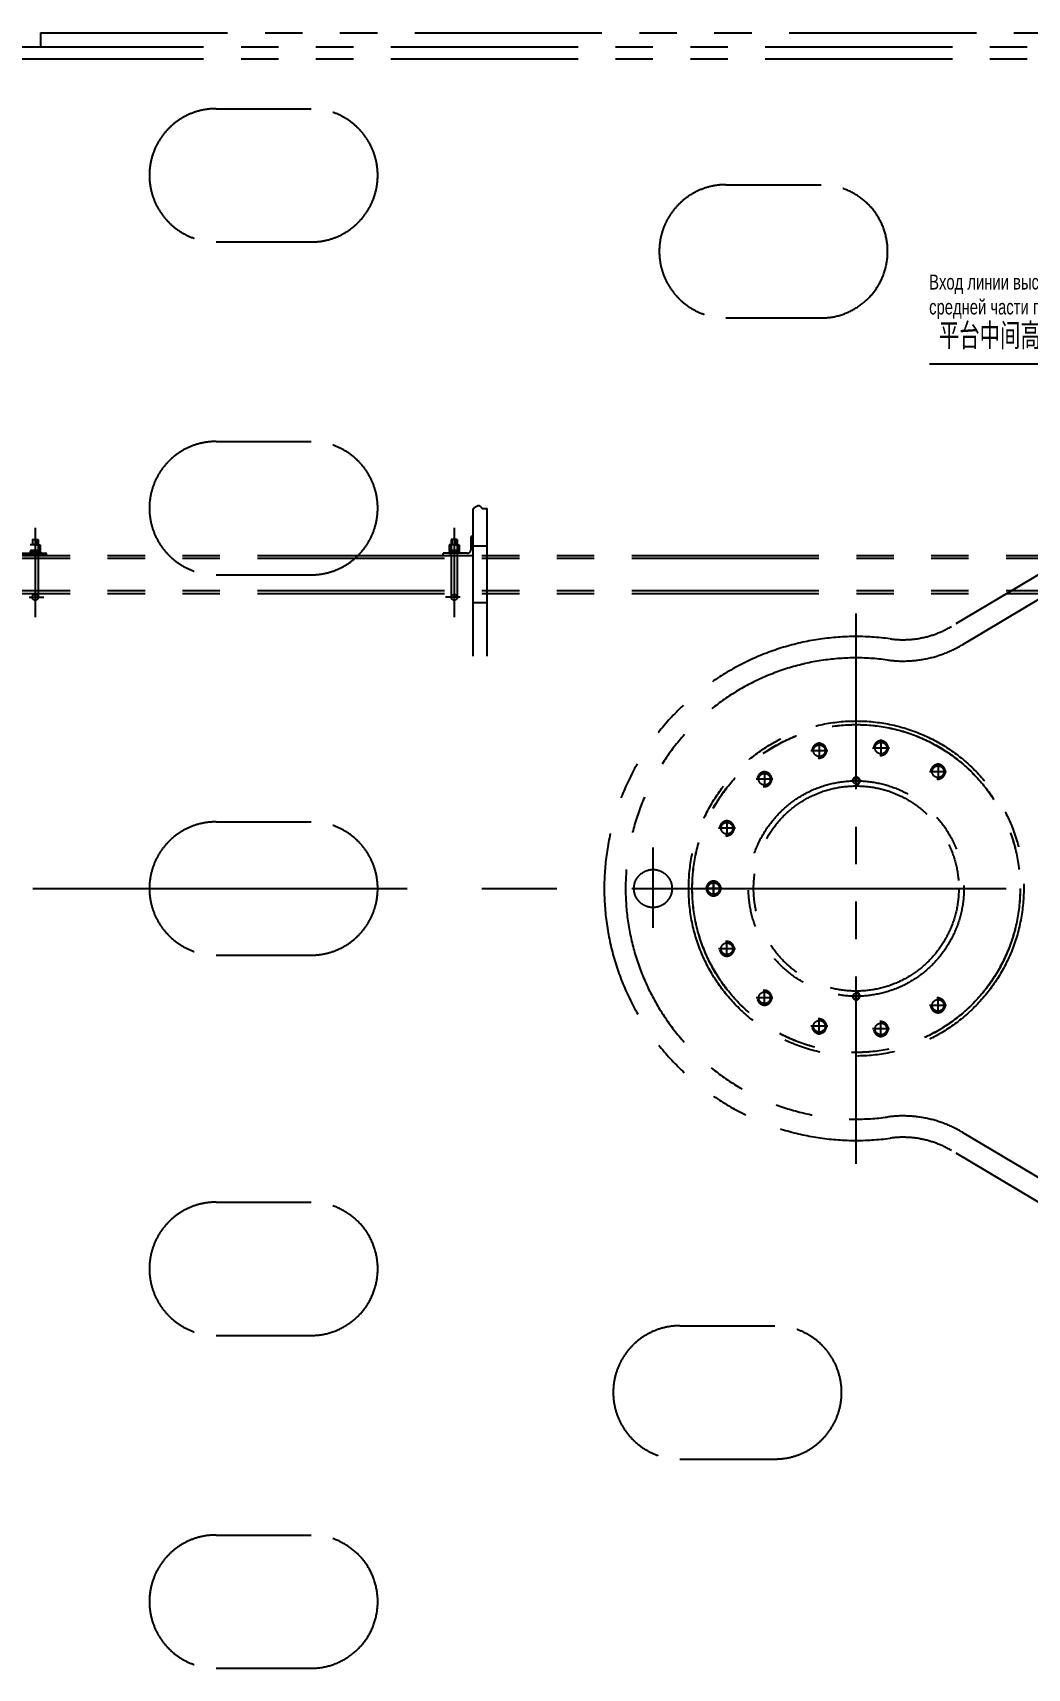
# Model space of a CAD drawing. Header units: millimetres. Extents: x 0 to 16800, y 0 to 11880.
# Drawn here: x 6129 to 8786, y 4105 to 8474 of the extents above; entities that cross this region are included whole.
import ezdxf

# ---------------------------------------------------------------- set-up
doc = ezdxf.new("R2010")
doc.units = ezdxf.units.MM
doc.header["$LTSCALE"] = 400
doc.linetypes.add('G', pattern=[2, 1.25, -0.25, 0.25, -0.25])
doc.linetypes.add('K', pattern=[2.5, 1.25, -0.25, 0.25, -0.25, 0.25, -0.25])
for name, color, linetype in [('01', 7, 'Continuous'), ('02', 1, 'Continuous'), ('05', 4, 'G'), ('07', 6, 'K'), ('08', 1, 'Continuous')]:
    doc.layers.add(name, color=color, linetype=linetype)
doc.styles.get("Standard").update_dxf_attribs({"font": 'isocp', "width": 0.707, "bigfont": 'intecad.shx'})
doc.dimstyles.new('INTE', dxfattribs={"dimscale": 40, "dimtxt": 3.5, "dimasz": 3, "dimexe": 3, "dimexo": 0, "dimgap": 1, "dimtad": 1, "dimdec": 1, "dimdsep": 46, "dimtxsty": 'Standard', "dimcen": 0, "dimclrd": 1, "dimclre": 1, "dimclrt": 3, "dimaunit": 1, "dimadec": 0, "dimazin": 0, "dimtfac": 1, "dimtdec": 1, "dimtmove": 0, "dimatfit": 0, "dimfxl": 1, "dimarcsym": 0})
doc.dimstyles.new('INTE$2', dxfattribs={"dimscale": 40, "dimtxt": 3.5, "dimasz": 3, "dimexe": 3, "dimexo": 0, "dimgap": 1, "dimtad": 1, "dimtih": 1, "dimtoh": 1, "dimdec": 1, "dimdsep": 46, "dimtxsty": 'Standard', "dimcen": 0, "dimclrd": 1, "dimclre": 1, "dimclrt": 3, "dimaunit": 1, "dimadec": 0, "dimazin": 0, "dimtfac": 1, "dimtdec": 1, "dimtmove": 0, "dimatfit": 0, "dimfxl": 1, "dimarcsym": 0})

# ---------------------------------------------------------------- blocks, each defined once
blk = doc.blocks.new('weqwewqeqwe')
at = {"layer": '07', "color": 6, "linetype": 'K'}
for p, q in [((32691.4, 17288.7), (37523.7, 17288.7)), ((32691.4, 17288.7), (32691.4, 17250.7)), ((32627.4, 17250.7), (37281.6, 17250.7)), ((32627.4, 17218.7), (37149.9, 17218.7)), ((33160.4, 17085.7), (33414.4, 17085.7)), ((34522.4, 16882.7), (34776.4, 16882.7)), ((33160.4, 16729.7), (33414.4, 16729.7)), ((34522.4, 16526.7), (34776.4, 16526.7)), ((33160.4, 16196.7), (33414.4, 16196.7)), ((33846.9, 15623.5), (33846.9, 16016.9)), ((33884.9, 15623.8), (33884.9, 16017.8)), ((32677.4, 15966.4), (32677.4, 15727.4)), ((33796.9, 15966.4), (33796.9, 15727.4)), ((35566.6, 15965.7), (35125.3, 15703)), ((32677.4, 15920.6), (32664, 15920.6)), ((32664, 15905.8), (32677.4, 15905.8)), ((32677.4, 15905.8), (32665.2, 15905.8)), ((32669.4, 15934.7), (32685.4, 15934.7)), ((32671.4, 15920.6), (32671.4, 15934.7)), ((32677.4, 15901.7), (32675, 15905.8)), ((32677.4, 15921.7), (32677.4, 15904.8)), ((32677.4, 15920.6), (32690.7, 15920.6)), ((32677.4, 15907.9), (32677.4, 15899.6)), ((32677.4, 15905.8), (32679.7, 15901.7)), ((32690.7, 15905.8), (32677.4, 15905.8)), ((32677.4, 15905.8), (32689.6, 15905.8)), ((32677.4, 15903.8), (32677.4, 15896.9)), ((32683.4, 15920.6), (32683.4, 15934.7)), ((32685.4, 15934.7), (32685.4, 15920.6)), ((32685.4, 15920.6), (32685.4, 15905.8)), ((32689.6, 15905.8), (32689.6, 15901.7)), ((32690.7, 15920.6), (32690.7, 15905.8)), ((33796.9, 15920.6), (33783.5, 15920.6)), ((33783.5, 15920.6), (33783.5, 15905.8)), ((33783.5, 15905.8), (33796.9, 15905.8)), ((33784.7, 15905.8), (33784.7, 15901.7)), ((33796.9, 15905.8), (33784.7, 15905.8)), ((33788.9, 15934.7), (33788.9, 15920.6)), ((33804.9, 15934.7), (33788.9, 15934.7)), ((33788.9, 15920.6), (33788.9, 15905.8)), ((33790.9, 15920.6), (33790.9, 15934.7)), ((33796.9, 15905.8), (33794.5, 15901.7)), ((33796.9, 15921.7), (33796.9, 15904.8)), ((33796.9, 15920.6), (33810.2, 15920.6)), ((33796.9, 15907.9), (33796.9, 15899.6)), ((33796.9, 15901.7), (33799.2, 15905.8)), ((33796.9, 15905.8), (33809.1, 15905.8)), ((33810.2, 15905.8), (33796.9, 15905.8)), ((33796.9, 15903.8), (33796.9, 15896.9)), ((33802.9, 15920.6), (33802.9, 15934.7)), ((33804.9, 15934.7), (33804.9, 15920.6)), ((33804.9, 15920.6), (33804.9, 15905.8)), ((33809.1, 15905.8), (33809.1, 15901.7)), ((33810.2, 15920.6), (33810.2, 15905.8)), ((33840.9, 15940.8), (33840.9, 15907.2)), ((33846.9, 15942.7), (33842.9, 15942.7)), ((33846.9, 15892.7), (33846.9, 15942.7)), ((33846.9, 15917.7), (33884.9, 15917.7)), ((31270.8, 15892.7), (35799.4, 15892.7)), ((31270.8, 15884.7), (35799.4, 15884.7)), ((32707.4, 15892.7), (32627.4, 15892.7)), ((32641.9, 15898.7), (32677.4, 15898.7)), ((32677.4, 15901.7), (32662.4, 15901.7)), ((32665.2, 15901.7), (32677.4, 15901.7)), ((32689.6, 15901.7), (32677.4, 15901.7)), ((32677.4, 15901.7), (32692.4, 15901.7)), ((32677.4, 15898.7), (32705.4, 15898.7)), ((32685.4, 15901.7), (32685.4, 15892.7)), ((32692.4, 15898.7), (32685.4, 15898.7)), ((32685.4, 15892.7), (32685.4, 15780.7)), ((32692.4, 15901.7), (32692.4, 15898.7)), ((32707.4, 15892.7), (32707.4, 15896.8)), ((33766.9, 15892.7), (33766.9, 15896.8)), ((33766.9, 15892.7), (33846.9, 15892.7)), ((33796.9, 15898.7), (33768.9, 15898.7)), ((33796.9, 15901.7), (33781.9, 15901.7)), ((33781.9, 15901.7), (33781.9, 15898.7)), ((33781.9, 15898.7), (33788.9, 15898.7)), ((33784.7, 15901.7), (33796.9, 15901.7)), ((33788.9, 15901.7), (33788.9, 15892.7)), ((33788.9, 15892.7), (33788.9, 15780.7)), ((33796.9, 15901.7), (33811.9, 15901.7)), ((33809.1, 15901.7), (33796.9, 15901.7)), ((33832.4, 15898.7), (33796.9, 15898.7)), ((33804.9, 15901.7), (33804.9, 15892.7)), ((33811.9, 15898.7), (33804.9, 15898.7)), ((33804.9, 15892.7), (33804.9, 15780.7)), ((33811.9, 15901.7), (33811.9, 15898.7)), ((35503.5, 15861.8), (35154.5, 15654)), ((33160.4, 15840.7), (33414.4, 15840.7)), ((31270.8, 15798.7), (35799.4, 15798.7)), ((31270.8, 15790.7), (35799.4, 15790.7)), ((32661.7, 15780.7), (32700.9, 15780.7)), ((33812.5, 15780.7), (33773.4, 15780.7)), ((33884.9, 15765.7), (33846.9, 15765.7)), ((34870.4, 14267.7), (34870.4, 15736.9)), ((34771.8, 15393.3), (34771.8, 15348.3)), ((34936.5, 15400.4), (34936.5, 15355.4)), ((34794.3, 15370.8), (34749.3, 15370.8)), ((34959, 15377.9), (34914, 15377.9)), ((35088.9, 15337.3), (35088.9, 15292.3)), ((34648, 15294.6), (34603, 15294.6)), ((34625.5, 15317.1), (34625.5, 15272.1)), ((35111.4, 15314.8), (35066.4, 15314.8)), ((34883.4, 15290), (34857.4, 15290)), ((33160.4, 15180.7), (33414.4, 15180.7)), ((34547.6, 15163.7), (34502.6, 15163.7)), ((34525.1, 15186.2), (34525.1, 15141.2)), ((34327.6, 15112.1), (34327.6, 14898.1)), ((34511.9, 15002.7), (34466.9, 15002.7)), ((34511.9, 15002.7), (34466.9, 15002.7)), ((34489.4, 15025.2), (34489.4, 14980.2)), ((34489.4, 14980.2), (34489.4, 15025.2)), ((34525.1, 14819.2), (34525.1, 14864.2)), ((33160.4, 14824.7), (33414.4, 14824.7)), ((34547.6, 14841.7), (34502.6, 14841.7)), ((34625.5, 14688.4), (34625.5, 14733.4)), ((34648, 14710.9), (34603, 14710.9)), ((34883.4, 14715.5), (34857.4, 14715.5)), ((35111.4, 14690.6), (35066.4, 14690.6)), ((35088.9, 14668.1), (35088.9, 14713.1)), ((34771.8, 14612.2), (34771.8, 14657.2)), ((34936.5, 14605), (34936.5, 14650)), ((34794.3, 14634.7), (34749.3, 14634.7)), ((34959, 14627.5), (34914, 14627.5)), ((35503.5, 14143.6), (35154.5, 14351.4)), ((35566.6, 14039.7), (35125.3, 14302.5)), ((33160.4, 14164.8), (33414.4, 14164.8)), ((33160.4, 13808.8), (33414.4, 13808.8)), ((34399.4, 13834.7), (34653.4, 13834.7)), ((34399.4, 13478.7), (34653.4, 13478.7)), ((33160.4, 13275.8), (33414.4, 13275.8)), ((33160.4, 12919.8), (33414.4, 12919.8))]:
    blk.add_line(p, q, dxfattribs=at)
for centre, radius in [((32677.4, 15780.7), 8), ((33796.9, 15780.7), 8), ((34870.4, 15002.7), 447.5), ((34870.4, 15002.7), 438), ((34870.4, 15002.7), 437.8), ((34771.8, 15370.8), 15.6), ((34936.5, 15377.9), 15.6), ((34625.5, 15294.6), 15.6), ((34870.4, 15290), 8), ((35088.9, 15314.8), 15.6), ((34870.4, 15002.7), 287.7), ((34870.4, 15002.7), 274), ((34525.1, 15163.7), 15.6), ((34327.6, 15002.7), 50.8), ((34489.4, 15002.7), 15.6), ((34489.4, 15002.7), 15.6), ((34525.1, 14841.7), 15.6), ((34625.5, 14710.9), 15.6), ((34870.4, 14715.5), 8), ((35088.9, 14690.6), 15.6), ((34771.8, 14634.7), 15.6), ((34936.5, 14627.5), 15.6)]:
    blk.add_circle(centre, radius, dxfattribs=at)
for centre, radius, start, end in [((33160.4, 16907.7), 178, 90, 270), ((33414.4, 16907.7), 178, 270, 90), ((34522.4, 16704.7), 178, 90.0004, 270.0004), ((34776.4, 16704.7), 178, 270.0004, 90.0004), ((33160.4, 16018.7), 178, 90, 270), ((33414.4, 16018.7), 178, 270, 90), ((33832.4, 15907.2), 8.5, 270, 0), ((33842.9, 15940.8), 1.98, 90, 179.9911), ((32705.4, 15896.8), 1.98, 0, 90.046), ((33768.9, 15896.8), 1.98, 89.954, 180), ((34995.4, 15921.3), 254, 262.2504, 300.7667), ((34870.4, 15002.7), 673, 82.2504, 277.7496), ((34995.4, 15921.3), 311, 262.2504, 300.7667), ((34870.4, 15002.7), 616, 82.2504, 277.7496), ((34771.8, 15370.8), 19.5, 260, 170), ((34936.5, 15377.9), 19.5, 260, 170), ((34625.5, 15294.6), 19.5, 260, 170), ((34870.4, 15290), 10, 260, 170), ((35088.9, 15314.8), 19.5, 260, 170), ((33160.4, 15002.7), 178, 90, 270), ((33414.4, 15002.7), 178, 270, 90), ((34525.1, 15163.7), 19.5, 260, 170), ((34489.4, 15002.7), 19.5, 260, 170), ((34489.4, 15002.7), 19.5, 190, 100), ((34525.1, 14841.7), 19.5, 190, 100), ((34625.5, 14710.9), 19.5, 190, 100), ((34870.4, 14715.5), 10, 190.0016, 100.0016), ((35088.9, 14690.6), 19.5, 190, 100), ((34771.8, 14634.7), 19.5, 190, 100), ((34936.5, 14627.5), 19.5, 190, 100), ((34995.4, 14084.2), 311, 59.2333, 97.7496), ((34995.4, 14084.2), 254, 59.2333, 97.7496), ((33160.4, 13986.8), 178, 89.9996, 269.9996), ((33414.4, 13986.8), 178, 269.9996, 89.9996), ((34399.4, 13656.7), 178, 90, 270), ((34653.4, 13656.7), 178, 270, 90), ((33160.4, 13097.8), 178, 89.9996, 269.9996), ((33414.4, 13097.8), 178, 269.9996, 89.9996)]:
    blk.add_arc(centre, radius, start, end, dxfattribs=at)
blk.add_spline([(33846.9, 16016.9), (33865.2, 16024.7), (33872.4, 16018.2), (33876.7, 16017.8), (33884.9, 16017.8)], degree=3, dxfattribs=at)
blk = doc.blocks.new('*D95')
at = {"layer": '08', "color": 1, "lineweight": -2, "ltscale": 2}
blk.add_line((10304.6, 7769), (10205.4, 7940.7), dxfattribs=at)
for start, end in [(123.6129, 146.0967), (153.7552, 176.3871)]:
    blk.add_arc((11217.1, 6188.4), 1903.4, start, end, dxfattribs=at)
at = {"layer": '08', "color": 1, "ltscale": 2}
for points in [[(10152.9, 7790.5), (10174, 7756.5), (10265.4, 7836.8)], [(9337.5, 6307.7), (9297.5, 6309), (9313.7, 6188.4)]]:
    blk.add_solid(points, dxfattribs=at)
at = {"layer": 'Defpoints', "color": 0, "ltscale": 2}
for p in [(10304.6, 7769), (9759, 7411.9), (6129.5, 6188.4), (15180.1, 6188.4), (12108.4, 4644.6)]:
    blk.add_point(p, dxfattribs=at)
at = {"layer": '08', "color": 3, "ltscale": 2, "insert": (9568.7, 7140.1), "char_height": 140, "attachment_point": 5}
blk.add_mtext('60°', dxfattribs=at)
blk = doc.blocks.new('*D96')
at = {"layer": '08', "color": 1, "lineweight": -2, "ltscale": 2}
blk.add_line((10359.6, 4703.3), (10206.3, 4437.7), dxfattribs=at)
for start, end in [(183.6163, 206.2413), (213.9071, 236.3837)]:
    blk.add_arc((11217.1, 6188.4), 1901.6, start, end, dxfattribs=at)
at = {"layer": '08', "color": 1, "ltscale": 2}
for points in [[(9299.3, 6067.8), (9339.3, 6069.1), (9315.5, 6188.4)], [(10174.9, 4621.9), (10153.8, 4587.9), (10266.3, 4541.6)]]:
    blk.add_solid(points, dxfattribs=at)
at = {"layer": 'Defpoints', "color": 0, "ltscale": 2}
for p in [(12109.8, 7734.6), (6129.5, 6188.4), (15180.1, 6188.4), (9430.2, 5538), (10359.6, 4703.3)]:
    blk.add_point(p, dxfattribs=at)
at = {"layer": '08', "color": 3, "ltscale": 2, "insert": (9570.3, 5237.6), "char_height": 140, "attachment_point": 5}
blk.add_mtext('60°', dxfattribs=at)
blk = doc.blocks.new('*D97')
at = {"layer": '08', "color": 1, "lineweight": -2, "ltscale": 2}
blk.add_line((12129.6, 7769), (12228.8, 7940.7), dxfattribs=at)
for start, end in [(33.9033, 56.3871), (3.6129, 26.2448)]:
    blk.add_arc((11217.1, 6188.4), 1903.4, start, end, dxfattribs=at)
at = {"layer": '08', "color": 1, "ltscale": 2}
for points in [[(12260.2, 7756.5), (12281.3, 7790.5), (12168.8, 7836.8)], [(13136.7, 6309), (13096.7, 6307.7), (13120.4, 6188.4)]]:
    blk.add_solid(points, dxfattribs=at)
at = {"layer": 'Defpoints', "color": 0, "ltscale": 2}
for p in [(12129.6, 7769), (13005.7, 6839.4), (7254.1, 6188.4), (16304.7, 6188.4), (10325.8, 4644.6)]:
    blk.add_point(p, dxfattribs=at)
at = {"layer": '08', "color": 3, "ltscale": 2, "insert": (12865.4, 7140.1), "char_height": 140, "attachment_point": 5}
blk.add_mtext('60°', dxfattribs=at)
blk = doc.blocks.new('*D98')
at = {"layer": '08', "color": 1, "lineweight": -2, "ltscale": 2}
blk.add_line((12074.5, 4703.3), (12227.9, 4437.7), dxfattribs=at)
for start, end in [(333.7587, 356.3837), (303.6163, 326.0929)]:
    blk.add_arc((11217.1, 6188.4), 1901.6, start, end, dxfattribs=at)
at = {"layer": '08', "color": 1, "ltscale": 2}
for points in [[(13094.9, 6069.1), (13134.8, 6067.8), (13118.6, 6188.4)], [(12280.4, 4587.9), (12259.3, 4621.9), (12167.9, 4541.6)]]:
    blk.add_solid(points, dxfattribs=at)
at = {"layer": 'Defpoints', "color": 0, "ltscale": 2}
for p in [(10324.4, 7734.6), (7254.1, 6188.4), (16304.7, 6188.4), (12673.8, 4966.1), (12074.5, 4703.3)]:
    blk.add_point(p, dxfattribs=at)
at = {"layer": '08', "color": 3, "ltscale": 2, "insert": (12863.9, 5237.6), "char_height": 140, "attachment_point": 5}
blk.add_mtext('60°', dxfattribs=at)
blk = doc.blocks.new('*D101')
at = {"layer": '08', "color": 1, "lineweight": -2, "ltscale": 2}
blk.add_line((9796.9, 7008.3), (9554.7, 7148.2), dxfattribs=at)
for start, end in [(153.8213, 161.3404), (168.5979, 176.1787)]:
    blk.add_arc((11217.1, 6188.4), 1799.6, start, end, dxfattribs=at)
at = {"layer": '08', "color": 1, "ltscale": 2}
for points in [[(9584.5, 6991.8), (9619.8, 6972.9), (9658.6, 7088.2)], [(9441.5, 6307.7), (9401.5, 6309), (9417.5, 6188.4)]]:
    blk.add_solid(points, dxfattribs=at)
at = {"layer": 'Defpoints', "color": 0, "ltscale": 2}
for p in [(9796.9, 7008.3), (9526, 6803.9), (6129.5, 6188.4), (11217.1, 6188.4), (15180.1, 6188.4)]:
    blk.add_point(p, dxfattribs=at)
at = {"layer": '08', "color": 3, "ltscale": 2, "insert": (9478.8, 6654.2), "char_height": 140, "attachment_point": 5}
blk.add_mtext('30°', dxfattribs=at)

msp = doc.modelspace()

# ---------------------------------------------------------------- linework, layer by layer
at = {"layer": '05', "color": 4, "linetype": 'G', "ltscale": 2}
msp.add_line((6129.49, 6188.41), (15180.08, 6188.41), dxfattribs=at)

# ---------------------------------------------------------------- block references
at = {"layer": '02', "ltscale": 2}
msp.add_blockref('weqwewqeqwe', (-26541.28, -8814.32), dxfattribs=at)

# ---------------------------------------------------------------- texts
at = {"layer": '01', "insert": (8523.97, 7828.46), "char_height": 40, "attachment_point": 1}
msp.add_mtext('{\\fArial|b0|i0|c204|p34;\\C3;Вход линии высокого напряжения\\Pсредней части платформы}', dxfattribs=at)
at = {"layer": '01', "color": 3, "ltscale": 2, "insert": (9039.99, 7629.04), "char_height": 70, "attachment_point": 9}
msp.add_mtext('平台中间高压线入口', dxfattribs=at)

# ---------------------------------------------------------------- dimensions: what is measured, and where the dimension line sits
at = {"layer": '08', "ltscale": 2}
for base, line1, line2, picture, middle in [((9759.03, 7411.87), ((10304.56, 7768.95), (12108.39, 4644.63)), ((6129.49, 6188.41), (15180.08, 6188.41)), '*D95', (9568.73, 7140.09)), ((13005.66, 6839.4), ((12129.62, 7768.95), (10325.78, 4644.63)), ((16304.69, 6188.41), (7254.09, 6188.41)), '*D97', (12865.45, 7140.09)), ((9430.22, 5538.04), ((12109.78, 7734.6), (10359.64, 4703.27)), ((6129.49, 6188.41), (15180.08, 6188.41)), '*D96', (9570.3, 5237.64)), ((12673.76, 4966.12), ((10324.4, 7734.6), (12074.54, 4703.27)), ((16304.69, 6188.41), (7254.09, 6188.41)), '*D98', (12863.88, 5237.64)), ((9526.04, 6803.9), ((6129.49, 6188.41), (15180.08, 6188.41)), ((11217.09, 6188.41), (9796.93, 7008.34)), '*D101', (9478.83, 6654.18))]:
    dim = msp.add_angular_dim_2l(base=base, line1=line1, line2=line2, dimstyle='INTE$2', dxfattribs=at)
    dim.commit()
    dim.dimension.update_dxf_attribs({"geometry": picture, "text_midpoint": middle})

# ---------------------------------------------------------------- leaders
at = {"layer": '01', "ltscale": 2, "annotation_type": 0, "has_hookline": 1, "hookline_direction": 1, "text_width": 514.7}
msp.add_leader([(9258.09, 7027.42), (9399.26, 7439.51), (9199.99, 7589.04), (9079.99, 7589.04)], dimstyle='INTE', dxfattribs=at)

doc.saveas('drawing.dxf')
